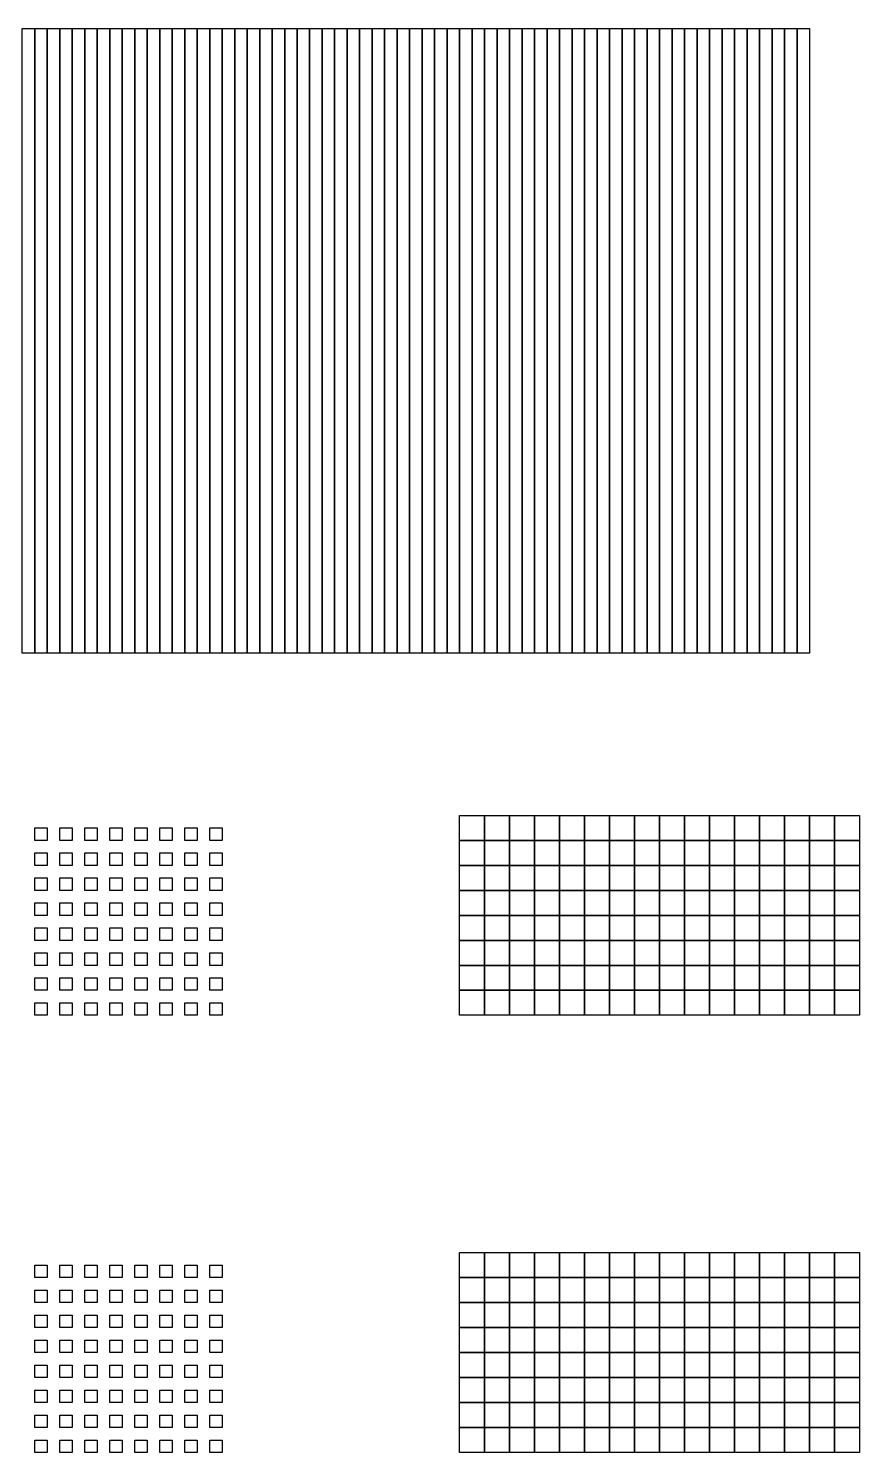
# Model space of a CAD drawing. Extents: x 0 to 780, y -350 to 670.
# Drawn here: x 165.5 to 232, y 416 to 530 of the extents above; entities that cross this region are included whole.
import ezdxf

# ---------------------------------------------------------------- set-up
doc = ezdxf.new("R2010")
doc.units = 0
for name, color, linetype in [('layer000', 1, 'CONTINUOUS'), ('layer001', 2, 'CONTINUOUS'), ('layer002', 3, 'CONTINUOUS'), ('layer003', 4, 'CONTINUOUS'), ('layer004', 5, 'CONTINUOUS'), ('layer005', 6, 'CONTINUOUS'), ('layer006', 7, 'CONTINUOUS'), ('layer007', 8, 'CONTINUOUS'), ('layer008', 9, 'CONTINUOUS'), ('layer009', 10, 'CONTINUOUS'), ('layer010', 11, 'CONTINUOUS'), ('layer011', 12, 'CONTINUOUS'), ('layer012', 13, 'CONTINUOUS'), ('layer013', 14, 'CONTINUOUS'), ('layer014', 15, 'CONTINUOUS'), ('layer015', 16, 'CONTINUOUS'), ('layer016', 17, 'CONTINUOUS'), ('layer017', 18, 'CONTINUOUS'), ('layer018', 19, 'CONTINUOUS'), ('layer019', 20, 'CONTINUOUS'), ('layer020', 21, 'CONTINUOUS'), ('layer021', 22, 'CONTINUOUS'), ('layer022', 23, 'CONTINUOUS'), ('layer023', 24, 'CONTINUOUS'), ('layer024', 25, 'CONTINUOUS'), ('layer025', 26, 'CONTINUOUS'), ('layer026', 27, 'CONTINUOUS'), ('layer027', 28, 'CONTINUOUS'), ('layer028', 29, 'CONTINUOUS'), ('layer029', 30, 'CONTINUOUS'), ('layer030', 31, 'CONTINUOUS'), ('layer031', 32, 'CONTINUOUS'), ('layer032', 33, 'CONTINUOUS'), ('layer033', 34, 'CONTINUOUS'), ('layer034', 35, 'CONTINUOUS'), ('layer035', 36, 'CONTINUOUS'), ('layer036', 37, 'CONTINUOUS'), ('layer037', 38, 'CONTINUOUS'), ('layer038', 39, 'CONTINUOUS'), ('layer039', 40, 'CONTINUOUS'), ('layer040', 41, 'CONTINUOUS'), ('layer041', 42, 'CONTINUOUS'), ('layer042', 43, 'CONTINUOUS'), ('layer043', 44, 'CONTINUOUS'), ('layer044', 45, 'CONTINUOUS'), ('layer045', 46, 'CONTINUOUS'), ('layer046', 47, 'CONTINUOUS'), ('layer047', 48, 'CONTINUOUS'), ('layer048', 49, 'CONTINUOUS'), ('layer049', 50, 'CONTINUOUS'), ('layer050', 51, 'CONTINUOUS'), ('layer051', 52, 'CONTINUOUS'), ('layer052', 53, 'CONTINUOUS'), ('layer053', 54, 'CONTINUOUS'), ('layer054', 55, 'CONTINUOUS'), ('layer055', 56, 'CONTINUOUS'), ('layer056', 57, 'CONTINUOUS'), ('layer057', 58, 'CONTINUOUS'), ('layer058', 59, 'CONTINUOUS'), ('layer059', 60, 'CONTINUOUS'), ('layer060', 61, 'CONTINUOUS'), ('layer061', 62, 'CONTINUOUS'), ('layer062', 63, 'CONTINUOUS'), ('layer063', 64, 'CONTINUOUS'), ('layer064', 65, 'CONTINUOUS'), ('layer065', 66, 'CONTINUOUS'), ('layer066', 67, 'CONTINUOUS'), ('layer067', 68, 'CONTINUOUS'), ('layer068', 69, 'CONTINUOUS'), ('layer069', 70, 'CONTINUOUS'), ('layer070', 71, 'CONTINUOUS'), ('layer071', 72, 'CONTINUOUS'), ('layer072', 73, 'CONTINUOUS'), ('layer073', 74, 'CONTINUOUS'), ('layer074', 75, 'CONTINUOUS'), ('layer075', 76, 'CONTINUOUS'), ('layer076', 77, 'CONTINUOUS'), ('layer077', 78, 'CONTINUOUS'), ('layer078', 79, 'CONTINUOUS'), ('layer079', 80, 'CONTINUOUS'), ('layer080', 81, 'CONTINUOUS'), ('layer081', 82, 'CONTINUOUS'), ('layer082', 83, 'CONTINUOUS'), ('layer083', 84, 'CONTINUOUS'), ('layer084', 85, 'CONTINUOUS'), ('layer085', 86, 'CONTINUOUS'), ('layer086', 87, 'CONTINUOUS'), ('layer087', 88, 'CONTINUOUS'), ('layer088', 89, 'CONTINUOUS'), ('layer089', 90, 'CONTINUOUS'), ('layer090', 91, 'CONTINUOUS'), ('layer091', 92, 'CONTINUOUS'), ('layer092', 93, 'CONTINUOUS'), ('layer093', 94, 'CONTINUOUS'), ('layer094', 95, 'CONTINUOUS'), ('layer095', 96, 'CONTINUOUS'), ('layer096', 97, 'CONTINUOUS'), ('layer097', 98, 'CONTINUOUS'), ('layer098', 99, 'CONTINUOUS'), ('layer099', 100, 'CONTINUOUS'), ('layer100', 101, 'CONTINUOUS'), ('layer101', 102, 'CONTINUOUS'), ('layer102', 103, 'CONTINUOUS'), ('layer103', 104, 'CONTINUOUS'), ('layer104', 105, 'CONTINUOUS'), ('layer105', 106, 'CONTINUOUS'), ('layer106', 107, 'CONTINUOUS'), ('layer107', 108, 'CONTINUOUS'), ('layer108', 109, 'CONTINUOUS'), ('layer109', 110, 'CONTINUOUS'), ('layer110', 111, 'CONTINUOUS'), ('layer111', 112, 'CONTINUOUS'), ('layer112', 113, 'CONTINUOUS'), ('layer113', 114, 'CONTINUOUS'), ('layer114', 115, 'CONTINUOUS'), ('layer115', 116, 'CONTINUOUS'), ('layer116', 117, 'CONTINUOUS'), ('layer117', 118, 'CONTINUOUS'), ('layer118', 119, 'CONTINUOUS'), ('layer119', 120, 'CONTINUOUS'), ('layer120', 121, 'CONTINUOUS'), ('layer121', 122, 'CONTINUOUS'), ('layer122', 123, 'CONTINUOUS'), ('layer123', 124, 'CONTINUOUS'), ('layer124', 125, 'CONTINUOUS'), ('layer125', 126, 'CONTINUOUS'), ('layer126', 127, 'CONTINUOUS'), ('layer127', 128, 'CONTINUOUS')]:
    doc.layers.add(name, color=color, linetype=linetype)

# ---------------------------------------------------------------- blocks, each defined once
blk = doc.blocks.new('gs_matrix_1um')
at = {"layer": 'layer000'}
blk.add_lwpolyline([(200, 430), (200, 432), (202, 432), (202, 430)], close=True, dxfattribs=at)
at = {"layer": 'layer001'}
blk.add_lwpolyline([(202, 430), (202, 432), (204, 432), (204, 430)], close=True, dxfattribs=at)
at = {"layer": 'layer002'}
blk.add_lwpolyline([(204, 430), (204, 432), (206, 432), (206, 430)], close=True, dxfattribs=at)
at = {"layer": 'layer003'}
blk.add_lwpolyline([(206, 430), (206, 432), (208, 432), (208, 430)], close=True, dxfattribs=at)
at = {"layer": 'layer004'}
blk.add_lwpolyline([(208, 430), (208, 432), (210, 432), (210, 430)], close=True, dxfattribs=at)
at = {"layer": 'layer005'}
blk.add_lwpolyline([(210, 430), (210, 432), (212, 432), (212, 430)], close=True, dxfattribs=at)
at = {"layer": 'layer006'}
blk.add_lwpolyline([(212, 430), (212, 432), (214, 432), (214, 430)], close=True, dxfattribs=at)
at = {"layer": 'layer007'}
blk.add_lwpolyline([(214, 430), (214, 432), (216, 432), (216, 430)], close=True, dxfattribs=at)
at = {"layer": 'layer008'}
for points in [[(166, 430), (166, 431), (167, 431), (167, 430)], [(216, 430), (216, 432), (218, 432), (218, 430)]]:
    blk.add_lwpolyline(points, close=True, dxfattribs=at)
at = {"layer": 'layer009'}
for points in [[(168, 430), (168, 431), (169, 431), (169, 430)], [(218, 430), (218, 432), (220, 432), (220, 430)]]:
    blk.add_lwpolyline(points, close=True, dxfattribs=at)
at = {"layer": 'layer010'}
for points in [[(170, 430), (170, 431), (171, 431), (171, 430)], [(220, 430), (220, 432), (222, 432), (222, 430)]]:
    blk.add_lwpolyline(points, close=True, dxfattribs=at)
at = {"layer": 'layer011'}
for points in [[(172, 430), (172, 431), (173, 431), (173, 430)], [(222, 430), (222, 432), (224, 432), (224, 430)]]:
    blk.add_lwpolyline(points, close=True, dxfattribs=at)
at = {"layer": 'layer012'}
for points in [[(174, 430), (174, 431), (175, 431), (175, 430)], [(224, 430), (224, 432), (226, 432), (226, 430)]]:
    blk.add_lwpolyline(points, close=True, dxfattribs=at)
at = {"layer": 'layer013'}
for points in [[(176, 430), (176, 431), (177, 431), (177, 430)], [(226, 430), (226, 432), (228, 432), (228, 430)]]:
    blk.add_lwpolyline(points, close=True, dxfattribs=at)
at = {"layer": 'layer014'}
for points in [[(178, 430), (178, 431), (179, 431), (179, 430)], [(228, 430), (228, 432), (230, 432), (230, 430)]]:
    blk.add_lwpolyline(points, close=True, dxfattribs=at)
at = {"layer": 'layer015'}
for points in [[(180, 430), (180, 431), (181, 431), (181, 430)], [(230, 430), (230, 432), (232, 432), (232, 430)]]:
    blk.add_lwpolyline(points, close=True, dxfattribs=at)
at = {"layer": 'layer016'}
blk.add_lwpolyline([(200, 428), (200, 430), (202, 430), (202, 428)], close=True, dxfattribs=at)
at = {"layer": 'layer017'}
blk.add_lwpolyline([(202, 428), (202, 430), (204, 430), (204, 428)], close=True, dxfattribs=at)
at = {"layer": 'layer018'}
blk.add_lwpolyline([(204, 428), (204, 430), (206, 430), (206, 428)], close=True, dxfattribs=at)
at = {"layer": 'layer019'}
blk.add_lwpolyline([(206, 428), (206, 430), (208, 430), (208, 428)], close=True, dxfattribs=at)
at = {"layer": 'layer020'}
blk.add_lwpolyline([(208, 428), (208, 430), (210, 430), (210, 428)], close=True, dxfattribs=at)
at = {"layer": 'layer021'}
blk.add_lwpolyline([(210, 428), (210, 430), (212, 430), (212, 428)], close=True, dxfattribs=at)
at = {"layer": 'layer022'}
blk.add_lwpolyline([(212, 428), (212, 430), (214, 430), (214, 428)], close=True, dxfattribs=at)
at = {"layer": 'layer023'}
blk.add_lwpolyline([(214, 428), (214, 430), (216, 430), (216, 428)], close=True, dxfattribs=at)
at = {"layer": 'layer024'}
for points in [[(216, 428), (216, 430), (218, 430), (218, 428)], [(166, 428), (166, 429), (167, 429), (167, 428)]]:
    blk.add_lwpolyline(points, close=True, dxfattribs=at)
at = {"layer": 'layer025'}
for points in [[(218, 428), (218, 430), (220, 430), (220, 428)], [(168, 428), (168, 429), (169, 429), (169, 428)]]:
    blk.add_lwpolyline(points, close=True, dxfattribs=at)
at = {"layer": 'layer026'}
for points in [[(220, 428), (220, 430), (222, 430), (222, 428)], [(170, 428), (170, 429), (171, 429), (171, 428)]]:
    blk.add_lwpolyline(points, close=True, dxfattribs=at)
at = {"layer": 'layer027'}
for points in [[(222, 428), (222, 430), (224, 430), (224, 428)], [(172, 428), (172, 429), (173, 429), (173, 428)]]:
    blk.add_lwpolyline(points, close=True, dxfattribs=at)
at = {"layer": 'layer028'}
for points in [[(224, 428), (224, 430), (226, 430), (226, 428)], [(174, 428), (174, 429), (175, 429), (175, 428)]]:
    blk.add_lwpolyline(points, close=True, dxfattribs=at)
at = {"layer": 'layer029'}
for points in [[(226, 428), (226, 430), (228, 430), (228, 428)], [(176, 428), (176, 429), (177, 429), (177, 428)]]:
    blk.add_lwpolyline(points, close=True, dxfattribs=at)
at = {"layer": 'layer030'}
for points in [[(228, 428), (228, 430), (230, 430), (230, 428)], [(178, 428), (178, 429), (179, 429), (179, 428)]]:
    blk.add_lwpolyline(points, close=True, dxfattribs=at)
at = {"layer": 'layer031'}
for points in [[(230, 428), (230, 430), (232, 430), (232, 428)], [(180, 428), (180, 429), (181, 429), (181, 428)]]:
    blk.add_lwpolyline(points, close=True, dxfattribs=at)
at = {"layer": 'layer032'}
blk.add_lwpolyline([(200, 426), (200, 428), (202, 428), (202, 426)], close=True, dxfattribs=at)
at = {"layer": 'layer033'}
blk.add_lwpolyline([(202, 426), (202, 428), (204, 428), (204, 426)], close=True, dxfattribs=at)
at = {"layer": 'layer034'}
blk.add_lwpolyline([(204, 426), (204, 428), (206, 428), (206, 426)], close=True, dxfattribs=at)
at = {"layer": 'layer035'}
blk.add_lwpolyline([(206, 426), (206, 428), (208, 428), (208, 426)], close=True, dxfattribs=at)
at = {"layer": 'layer036'}
blk.add_lwpolyline([(208, 426), (208, 428), (210, 428), (210, 426)], close=True, dxfattribs=at)
at = {"layer": 'layer037'}
blk.add_lwpolyline([(210, 426), (210, 428), (212, 428), (212, 426)], close=True, dxfattribs=at)
at = {"layer": 'layer038'}
blk.add_lwpolyline([(212, 426), (212, 428), (214, 428), (214, 426)], close=True, dxfattribs=at)
at = {"layer": 'layer039'}
blk.add_lwpolyline([(214, 426), (214, 428), (216, 428), (216, 426)], close=True, dxfattribs=at)
at = {"layer": 'layer040'}
for points in [[(216, 426), (216, 428), (218, 428), (218, 426)], [(166, 426), (166, 427), (167, 427), (167, 426)]]:
    blk.add_lwpolyline(points, close=True, dxfattribs=at)
at = {"layer": 'layer041'}
for points in [[(218, 426), (218, 428), (220, 428), (220, 426)], [(168, 426), (168, 427), (169, 427), (169, 426)]]:
    blk.add_lwpolyline(points, close=True, dxfattribs=at)
at = {"layer": 'layer042'}
for points in [[(220, 426), (220, 428), (222, 428), (222, 426)], [(170, 426), (170, 427), (171, 427), (171, 426)]]:
    blk.add_lwpolyline(points, close=True, dxfattribs=at)
at = {"layer": 'layer043'}
for points in [[(222, 426), (222, 428), (224, 428), (224, 426)], [(172, 426), (172, 427), (173, 427), (173, 426)]]:
    blk.add_lwpolyline(points, close=True, dxfattribs=at)
at = {"layer": 'layer044'}
for points in [[(224, 426), (224, 428), (226, 428), (226, 426)], [(174, 426), (174, 427), (175, 427), (175, 426)]]:
    blk.add_lwpolyline(points, close=True, dxfattribs=at)
at = {"layer": 'layer045'}
for points in [[(226, 426), (226, 428), (228, 428), (228, 426)], [(176, 426), (176, 427), (177, 427), (177, 426)]]:
    blk.add_lwpolyline(points, close=True, dxfattribs=at)
at = {"layer": 'layer046'}
for points in [[(228, 426), (228, 428), (230, 428), (230, 426)], [(178, 426), (178, 427), (179, 427), (179, 426)]]:
    blk.add_lwpolyline(points, close=True, dxfattribs=at)
at = {"layer": 'layer047'}
for points in [[(230, 426), (230, 428), (232, 428), (232, 426)], [(180, 426), (180, 427), (181, 427), (181, 426)]]:
    blk.add_lwpolyline(points, close=True, dxfattribs=at)
at = {"layer": 'layer048'}
blk.add_lwpolyline([(200, 424), (200, 426), (202, 426), (202, 424)], close=True, dxfattribs=at)
at = {"layer": 'layer049'}
blk.add_lwpolyline([(202, 424), (202, 426), (204, 426), (204, 424)], close=True, dxfattribs=at)
at = {"layer": 'layer050'}
blk.add_lwpolyline([(204, 424), (204, 426), (206, 426), (206, 424)], close=True, dxfattribs=at)
at = {"layer": 'layer051'}
blk.add_lwpolyline([(206, 424), (206, 426), (208, 426), (208, 424)], close=True, dxfattribs=at)
at = {"layer": 'layer052'}
blk.add_lwpolyline([(208, 424), (208, 426), (210, 426), (210, 424)], close=True, dxfattribs=at)
at = {"layer": 'layer053'}
blk.add_lwpolyline([(210, 424), (210, 426), (212, 426), (212, 424)], close=True, dxfattribs=at)
at = {"layer": 'layer054'}
blk.add_lwpolyline([(212, 424), (212, 426), (214, 426), (214, 424)], close=True, dxfattribs=at)
at = {"layer": 'layer055'}
blk.add_lwpolyline([(214, 424), (214, 426), (216, 426), (216, 424)], close=True, dxfattribs=at)
at = {"layer": 'layer056'}
for points in [[(216, 424), (216, 426), (218, 426), (218, 424)], [(166, 424), (166, 425), (167, 425), (167, 424)]]:
    blk.add_lwpolyline(points, close=True, dxfattribs=at)
at = {"layer": 'layer057'}
for points in [[(218, 424), (218, 426), (220, 426), (220, 424)], [(168, 424), (168, 425), (169, 425), (169, 424)]]:
    blk.add_lwpolyline(points, close=True, dxfattribs=at)
at = {"layer": 'layer058'}
for points in [[(220, 424), (220, 426), (222, 426), (222, 424)], [(170, 424), (170, 425), (171, 425), (171, 424)]]:
    blk.add_lwpolyline(points, close=True, dxfattribs=at)
at = {"layer": 'layer059'}
for points in [[(222, 424), (222, 426), (224, 426), (224, 424)], [(172, 424), (172, 425), (173, 425), (173, 424)]]:
    blk.add_lwpolyline(points, close=True, dxfattribs=at)
at = {"layer": 'layer060'}
for points in [[(224, 424), (224, 426), (226, 426), (226, 424)], [(174, 424), (174, 425), (175, 425), (175, 424)]]:
    blk.add_lwpolyline(points, close=True, dxfattribs=at)
at = {"layer": 'layer061'}
for points in [[(226, 424), (226, 426), (228, 426), (228, 424)], [(176, 424), (176, 425), (177, 425), (177, 424)]]:
    blk.add_lwpolyline(points, close=True, dxfattribs=at)
at = {"layer": 'layer062'}
for points in [[(228, 424), (228, 426), (230, 426), (230, 424)], [(178, 424), (178, 425), (179, 425), (179, 424)]]:
    blk.add_lwpolyline(points, close=True, dxfattribs=at)
at = {"layer": 'layer063'}
for points in [[(230, 424), (230, 426), (232, 426), (232, 424)], [(180, 424), (180, 425), (181, 425), (181, 424)]]:
    blk.add_lwpolyline(points, close=True, dxfattribs=at)
at = {"layer": 'layer064'}
blk.add_lwpolyline([(200, 422), (200, 424), (202, 424), (202, 422)], close=True, dxfattribs=at)
at = {"layer": 'layer065'}
blk.add_lwpolyline([(202, 422), (202, 424), (204, 424), (204, 422)], close=True, dxfattribs=at)
at = {"layer": 'layer066'}
blk.add_lwpolyline([(204, 422), (204, 424), (206, 424), (206, 422)], close=True, dxfattribs=at)
at = {"layer": 'layer067'}
blk.add_lwpolyline([(206, 422), (206, 424), (208, 424), (208, 422)], close=True, dxfattribs=at)
at = {"layer": 'layer068'}
blk.add_lwpolyline([(208, 422), (208, 424), (210, 424), (210, 422)], close=True, dxfattribs=at)
at = {"layer": 'layer069'}
blk.add_lwpolyline([(210, 422), (210, 424), (212, 424), (212, 422)], close=True, dxfattribs=at)
at = {"layer": 'layer070'}
blk.add_lwpolyline([(212, 422), (212, 424), (214, 424), (214, 422)], close=True, dxfattribs=at)
at = {"layer": 'layer071'}
blk.add_lwpolyline([(214, 422), (214, 424), (216, 424), (216, 422)], close=True, dxfattribs=at)
at = {"layer": 'layer072'}
for points in [[(166, 422), (166, 423), (167, 423), (167, 422)], [(216, 422), (216, 424), (218, 424), (218, 422)]]:
    blk.add_lwpolyline(points, close=True, dxfattribs=at)
at = {"layer": 'layer073'}
for points in [[(168, 422), (168, 423), (169, 423), (169, 422)], [(218, 422), (218, 424), (220, 424), (220, 422)]]:
    blk.add_lwpolyline(points, close=True, dxfattribs=at)
at = {"layer": 'layer074'}
for points in [[(170, 422), (170, 423), (171, 423), (171, 422)], [(220, 422), (220, 424), (222, 424), (222, 422)]]:
    blk.add_lwpolyline(points, close=True, dxfattribs=at)
at = {"layer": 'layer075'}
for points in [[(172, 422), (172, 423), (173, 423), (173, 422)], [(222, 422), (222, 424), (224, 424), (224, 422)]]:
    blk.add_lwpolyline(points, close=True, dxfattribs=at)
at = {"layer": 'layer076'}
for points in [[(174, 422), (174, 423), (175, 423), (175, 422)], [(224, 422), (224, 424), (226, 424), (226, 422)]]:
    blk.add_lwpolyline(points, close=True, dxfattribs=at)
at = {"layer": 'layer077'}
for points in [[(176, 422), (176, 423), (177, 423), (177, 422)], [(226, 422), (226, 424), (228, 424), (228, 422)]]:
    blk.add_lwpolyline(points, close=True, dxfattribs=at)
at = {"layer": 'layer078'}
for points in [[(178, 422), (178, 423), (179, 423), (179, 422)], [(228, 422), (228, 424), (230, 424), (230, 422)]]:
    blk.add_lwpolyline(points, close=True, dxfattribs=at)
at = {"layer": 'layer079'}
for points in [[(180, 422), (180, 423), (181, 423), (181, 422)], [(230, 422), (230, 424), (232, 424), (232, 422)]]:
    blk.add_lwpolyline(points, close=True, dxfattribs=at)
at = {"layer": 'layer080'}
blk.add_lwpolyline([(200, 420), (200, 422), (202, 422), (202, 420)], close=True, dxfattribs=at)
at = {"layer": 'layer081'}
blk.add_lwpolyline([(202, 420), (202, 422), (204, 422), (204, 420)], close=True, dxfattribs=at)
at = {"layer": 'layer082'}
blk.add_lwpolyline([(204, 420), (204, 422), (206, 422), (206, 420)], close=True, dxfattribs=at)
at = {"layer": 'layer083'}
blk.add_lwpolyline([(206, 420), (206, 422), (208, 422), (208, 420)], close=True, dxfattribs=at)
at = {"layer": 'layer084'}
blk.add_lwpolyline([(208, 420), (208, 422), (210, 422), (210, 420)], close=True, dxfattribs=at)
at = {"layer": 'layer085'}
blk.add_lwpolyline([(210, 420), (210, 422), (212, 422), (212, 420)], close=True, dxfattribs=at)
at = {"layer": 'layer086'}
blk.add_lwpolyline([(212, 420), (212, 422), (214, 422), (214, 420)], close=True, dxfattribs=at)
at = {"layer": 'layer087'}
blk.add_lwpolyline([(214, 420), (214, 422), (216, 422), (216, 420)], close=True, dxfattribs=at)
at = {"layer": 'layer088'}
for points in [[(216, 420), (216, 422), (218, 422), (218, 420)], [(166, 420), (166, 421), (167, 421), (167, 420)]]:
    blk.add_lwpolyline(points, close=True, dxfattribs=at)
at = {"layer": 'layer089'}
for points in [[(218, 420), (218, 422), (220, 422), (220, 420)], [(168, 420), (168, 421), (169, 421), (169, 420)]]:
    blk.add_lwpolyline(points, close=True, dxfattribs=at)
at = {"layer": 'layer090'}
for points in [[(220, 420), (220, 422), (222, 422), (222, 420)], [(170, 420), (170, 421), (171, 421), (171, 420)]]:
    blk.add_lwpolyline(points, close=True, dxfattribs=at)
at = {"layer": 'layer091'}
for points in [[(222, 420), (222, 422), (224, 422), (224, 420)], [(172, 420), (172, 421), (173, 421), (173, 420)]]:
    blk.add_lwpolyline(points, close=True, dxfattribs=at)
at = {"layer": 'layer092'}
for points in [[(224, 420), (224, 422), (226, 422), (226, 420)], [(174, 420), (174, 421), (175, 421), (175, 420)]]:
    blk.add_lwpolyline(points, close=True, dxfattribs=at)
at = {"layer": 'layer093'}
for points in [[(226, 420), (226, 422), (228, 422), (228, 420)], [(176, 420), (176, 421), (177, 421), (177, 420)]]:
    blk.add_lwpolyline(points, close=True, dxfattribs=at)
at = {"layer": 'layer094'}
for points in [[(228, 420), (228, 422), (230, 422), (230, 420)], [(178, 420), (178, 421), (179, 421), (179, 420)]]:
    blk.add_lwpolyline(points, close=True, dxfattribs=at)
at = {"layer": 'layer095'}
for points in [[(230, 420), (230, 422), (232, 422), (232, 420)], [(180, 420), (180, 421), (181, 421), (181, 420)]]:
    blk.add_lwpolyline(points, close=True, dxfattribs=at)
at = {"layer": 'layer096'}
blk.add_lwpolyline([(200, 418), (200, 420), (202, 420), (202, 418)], close=True, dxfattribs=at)
at = {"layer": 'layer097'}
blk.add_lwpolyline([(202, 418), (202, 420), (204, 420), (204, 418)], close=True, dxfattribs=at)
at = {"layer": 'layer098'}
blk.add_lwpolyline([(204, 418), (204, 420), (206, 420), (206, 418)], close=True, dxfattribs=at)
at = {"layer": 'layer099'}
blk.add_lwpolyline([(206, 418), (206, 420), (208, 420), (208, 418)], close=True, dxfattribs=at)
at = {"layer": 'layer100'}
blk.add_lwpolyline([(208, 418), (208, 420), (210, 420), (210, 418)], close=True, dxfattribs=at)
at = {"layer": 'layer101'}
blk.add_lwpolyline([(210, 418), (210, 420), (212, 420), (212, 418)], close=True, dxfattribs=at)
at = {"layer": 'layer102'}
blk.add_lwpolyline([(212, 418), (212, 420), (214, 420), (214, 418)], close=True, dxfattribs=at)
at = {"layer": 'layer103'}
blk.add_lwpolyline([(214, 418), (214, 420), (216, 420), (216, 418)], close=True, dxfattribs=at)
at = {"layer": 'layer104'}
for points in [[(216, 418), (216, 420), (218, 420), (218, 418)], [(166, 418), (166, 419), (167, 419), (167, 418)]]:
    blk.add_lwpolyline(points, close=True, dxfattribs=at)
at = {"layer": 'layer105'}
for points in [[(218, 418), (218, 420), (220, 420), (220, 418)], [(168, 418), (168, 419), (169, 419), (169, 418)]]:
    blk.add_lwpolyline(points, close=True, dxfattribs=at)
at = {"layer": 'layer106'}
for points in [[(220, 418), (220, 420), (222, 420), (222, 418)], [(170, 418), (170, 419), (171, 419), (171, 418)]]:
    blk.add_lwpolyline(points, close=True, dxfattribs=at)
at = {"layer": 'layer107'}
for points in [[(222, 418), (222, 420), (224, 420), (224, 418)], [(172, 418), (172, 419), (173, 419), (173, 418)]]:
    blk.add_lwpolyline(points, close=True, dxfattribs=at)
at = {"layer": 'layer108'}
for points in [[(224, 418), (224, 420), (226, 420), (226, 418)], [(174, 418), (174, 419), (175, 419), (175, 418)]]:
    blk.add_lwpolyline(points, close=True, dxfattribs=at)
at = {"layer": 'layer109'}
for points in [[(226, 418), (226, 420), (228, 420), (228, 418)], [(176, 418), (176, 419), (177, 419), (177, 418)]]:
    blk.add_lwpolyline(points, close=True, dxfattribs=at)
at = {"layer": 'layer110'}
for points in [[(228, 418), (228, 420), (230, 420), (230, 418)], [(178, 418), (178, 419), (179, 419), (179, 418)]]:
    blk.add_lwpolyline(points, close=True, dxfattribs=at)
at = {"layer": 'layer111'}
for points in [[(230, 418), (230, 420), (232, 420), (232, 418)], [(180, 418), (180, 419), (181, 419), (181, 418)]]:
    blk.add_lwpolyline(points, close=True, dxfattribs=at)
at = {"layer": 'layer112'}
blk.add_lwpolyline([(200, 416), (200, 418), (202, 418), (202, 416)], close=True, dxfattribs=at)
at = {"layer": 'layer113'}
blk.add_lwpolyline([(202, 416), (202, 418), (204, 418), (204, 416)], close=True, dxfattribs=at)
at = {"layer": 'layer114'}
blk.add_lwpolyline([(204, 416), (204, 418), (206, 418), (206, 416)], close=True, dxfattribs=at)
at = {"layer": 'layer115'}
blk.add_lwpolyline([(206, 416), (206, 418), (208, 418), (208, 416)], close=True, dxfattribs=at)
at = {"layer": 'layer116'}
blk.add_lwpolyline([(208, 416), (208, 418), (210, 418), (210, 416)], close=True, dxfattribs=at)
at = {"layer": 'layer117'}
blk.add_lwpolyline([(210, 416), (210, 418), (212, 418), (212, 416)], close=True, dxfattribs=at)
at = {"layer": 'layer118'}
blk.add_lwpolyline([(212, 416), (212, 418), (214, 418), (214, 416)], close=True, dxfattribs=at)
at = {"layer": 'layer119'}
blk.add_lwpolyline([(214, 416), (214, 418), (216, 418), (216, 416)], close=True, dxfattribs=at)
at = {"layer": 'layer120'}
for points in [[(216, 416), (216, 418), (218, 418), (218, 416)], [(166, 416), (166, 417), (167, 417), (167, 416)]]:
    blk.add_lwpolyline(points, close=True, dxfattribs=at)
at = {"layer": 'layer121'}
for points in [[(218, 416), (218, 418), (220, 418), (220, 416)], [(168, 416), (168, 417), (169, 417), (169, 416)]]:
    blk.add_lwpolyline(points, close=True, dxfattribs=at)
at = {"layer": 'layer122'}
for points in [[(220, 416), (220, 418), (222, 418), (222, 416)], [(170, 416), (170, 417), (171, 417), (171, 416)]]:
    blk.add_lwpolyline(points, close=True, dxfattribs=at)
at = {"layer": 'layer123'}
for points in [[(222, 416), (222, 418), (224, 418), (224, 416)], [(172, 416), (172, 417), (173, 417), (173, 416)]]:
    blk.add_lwpolyline(points, close=True, dxfattribs=at)
at = {"layer": 'layer124'}
for points in [[(224, 416), (224, 418), (226, 418), (226, 416)], [(174, 416), (174, 417), (175, 417), (175, 416)]]:
    blk.add_lwpolyline(points, close=True, dxfattribs=at)
at = {"layer": 'layer125'}
for points in [[(226, 416), (226, 418), (228, 418), (228, 416)], [(176, 416), (176, 417), (177, 417), (177, 416)]]:
    blk.add_lwpolyline(points, close=True, dxfattribs=at)
at = {"layer": 'layer126'}
for points in [[(228, 416), (228, 418), (230, 418), (230, 416)], [(178, 416), (178, 417), (179, 417), (179, 416)]]:
    blk.add_lwpolyline(points, close=True, dxfattribs=at)
at = {"layer": 'layer127'}
for points in [[(230, 416), (230, 418), (232, 418), (232, 416)], [(180, 416), (180, 417), (181, 417), (181, 416)]]:
    blk.add_lwpolyline(points, close=True, dxfattribs=at)
blk = doc.blocks.new('gs_matrix_1um_random')
at = {"layer": 'layer001'}
for points in [[(172, 463), (172, 464), (173, 464), (173, 463)], [(212, 463), (212, 465), (214, 465), (214, 463)], [(222, 463), (222, 465), (224, 465), (224, 463)], [(222, 457), (222, 459), (224, 459), (224, 457)], [(172, 457), (172, 458), (173, 458), (173, 457)], [(174, 455), (174, 456), (175, 456), (175, 455)], [(224, 455), (224, 457), (226, 457), (226, 455)]]:
    blk.add_lwpolyline(points, close=True, dxfattribs=at)
at = {"layer": 'layer002'}
for points in [[(206, 463), (206, 465), (208, 465), (208, 463)], [(220, 459), (220, 461), (222, 461), (222, 459)], [(170, 459), (170, 460), (171, 460), (171, 459)]]:
    blk.add_lwpolyline(points, close=True, dxfattribs=at)
at = {"layer": 'layer003'}
for points in [[(204, 457), (204, 459), (206, 459), (206, 457)], [(172, 455), (172, 456), (173, 456), (173, 455)], [(222, 455), (222, 457), (224, 457), (224, 455)], [(202, 453), (202, 455), (204, 455), (204, 453)]]:
    blk.add_lwpolyline(points, close=True, dxfattribs=at)
at = {"layer": 'layer005'}
for points in [[(178, 455), (178, 456), (179, 456), (179, 455)], [(228, 455), (228, 457), (230, 457), (230, 455)]]:
    blk.add_lwpolyline(points, close=True, dxfattribs=at)
at = {"layer": 'layer006'}
for points in [[(226, 459), (226, 461), (228, 461), (228, 459)], [(176, 459), (176, 460), (177, 460), (177, 459)]]:
    blk.add_lwpolyline(points, close=True, dxfattribs=at)
at = {"layer": 'layer007'}
blk.add_lwpolyline([(206, 455), (206, 457), (208, 457), (208, 455)], close=True, dxfattribs=at)
at = {"layer": 'layer008'}
for points in [[(216, 457), (216, 459), (218, 459), (218, 457)], [(166, 457), (166, 458), (167, 458), (167, 457)]]:
    blk.add_lwpolyline(points, close=True, dxfattribs=at)
at = {"layer": 'layer013'}
for points in [[(210, 457), (210, 459), (212, 459), (212, 457)], [(224, 453), (224, 455), (226, 455), (226, 453)], [(174, 453), (174, 454), (175, 454), (175, 453)]]:
    blk.add_lwpolyline(points, close=True, dxfattribs=at)
at = {"layer": 'layer014'}
for points in [[(206, 465), (206, 467), (208, 467), (208, 465)], [(230, 461), (230, 463), (232, 463), (232, 461)], [(180, 461), (180, 462), (181, 462), (181, 461)], [(230, 453), (230, 455), (232, 455), (232, 453)], [(180, 453), (180, 454), (181, 454), (181, 453)]]:
    blk.add_lwpolyline(points, close=True, dxfattribs=at)
at = {"layer": 'layer017'}
for points in [[(202, 457), (202, 459), (204, 459), (204, 457)], [(210, 453), (210, 455), (212, 455), (212, 453)]]:
    blk.add_lwpolyline(points, close=True, dxfattribs=at)
at = {"layer": 'layer020'}
for points in [[(214, 465), (214, 467), (216, 467), (216, 465)], [(178, 463), (178, 464), (179, 464), (179, 463)], [(228, 463), (228, 465), (230, 465), (230, 463)], [(228, 459), (228, 461), (230, 461), (230, 459)], [(178, 459), (178, 460), (179, 460), (179, 459)]]:
    blk.add_lwpolyline(points, close=True, dxfattribs=at)
at = {"layer": 'layer021'}
for points in [[(208, 463), (208, 465), (210, 465), (210, 463)], [(204, 461), (204, 463), (206, 463), (206, 461)]]:
    blk.add_lwpolyline(points, close=True, dxfattribs=at)
at = {"layer": 'layer023'}
for points in [[(204, 463), (204, 465), (206, 465), (206, 463)], [(226, 451), (226, 453), (228, 453), (228, 451)], [(176, 451), (176, 452), (177, 452), (177, 451)]]:
    blk.add_lwpolyline(points, close=True, dxfattribs=at)
at = {"layer": 'layer025'}
for points in [[(228, 451), (228, 453), (230, 453), (230, 451)], [(178, 451), (178, 452), (179, 452), (179, 451)]]:
    blk.add_lwpolyline(points, close=True, dxfattribs=at)
at = {"layer": 'layer029'}
for points in [[(168, 463), (168, 464), (169, 464), (169, 463)], [(218, 463), (218, 465), (220, 465), (220, 463)]]:
    blk.add_lwpolyline(points, close=True, dxfattribs=at)
at = {"layer": 'layer032'}
for points in [[(180, 463), (180, 464), (181, 464), (181, 463)], [(230, 463), (230, 465), (232, 465), (232, 463)]]:
    blk.add_lwpolyline(points, close=True, dxfattribs=at)
at = {"layer": 'layer033'}
for points in [[(216, 453), (216, 455), (218, 455), (218, 453)], [(166, 453), (166, 454), (167, 454), (167, 453)]]:
    blk.add_lwpolyline(points, close=True, dxfattribs=at)
at = {"layer": 'layer034'}
blk.add_lwpolyline([(210, 455), (210, 457), (212, 457), (212, 455)], close=True, dxfattribs=at)
at = {"layer": 'layer035'}
for points in [[(166, 455), (166, 456), (167, 456), (167, 455)], [(216, 455), (216, 457), (218, 457), (218, 455)]]:
    blk.add_lwpolyline(points, close=True, dxfattribs=at)
at = {"layer": 'layer037'}
for points in [[(170, 463), (170, 464), (171, 464), (171, 463)], [(220, 463), (220, 465), (222, 465), (222, 463)]]:
    blk.add_lwpolyline(points, close=True, dxfattribs=at)
at = {"layer": 'layer038'}
blk.add_lwpolyline([(200, 457), (200, 459), (202, 459), (202, 457)], close=True, dxfattribs=at)
at = {"layer": 'layer039'}
blk.add_lwpolyline([(212, 451), (212, 453), (214, 453), (214, 451)], close=True, dxfattribs=at)
at = {"layer": 'layer041'}
for points in [[(220, 461), (220, 463), (222, 463), (222, 461)], [(170, 461), (170, 462), (171, 462), (171, 461)]]:
    blk.add_lwpolyline(points, close=True, dxfattribs=at)
at = {"layer": 'layer043'}
for points in [[(202, 455), (202, 457), (204, 457), (204, 455)], [(214, 453), (214, 455), (216, 455), (216, 453)]]:
    blk.add_lwpolyline(points, close=True, dxfattribs=at)
at = {"layer": 'layer046'}
for points in [[(204, 459), (204, 461), (206, 461), (206, 459)], [(208, 455), (208, 457), (210, 457), (210, 455)]]:
    blk.add_lwpolyline(points, close=True, dxfattribs=at)
at = {"layer": 'layer047'}
for points in [[(228, 453), (228, 455), (230, 455), (230, 453)], [(178, 453), (178, 454), (179, 454), (179, 453)]]:
    blk.add_lwpolyline(points, close=True, dxfattribs=at)
at = {"layer": 'layer048'}
blk.add_lwpolyline([(212, 461), (212, 463), (214, 463), (214, 461)], close=True, dxfattribs=at)
at = {"layer": 'layer049'}
for points in [[(168, 455), (168, 456), (169, 456), (169, 455)], [(218, 455), (218, 457), (220, 457), (220, 455)]]:
    blk.add_lwpolyline(points, close=True, dxfattribs=at)
at = {"layer": 'layer050'}
for points in [[(208, 459), (208, 461), (210, 461), (210, 459)], [(224, 459), (224, 461), (226, 461), (226, 459)], [(174, 459), (174, 460), (175, 460), (175, 459)]]:
    blk.add_lwpolyline(points, close=True, dxfattribs=at)
at = {"layer": 'layer051'}
blk.add_lwpolyline([(202, 465), (202, 467), (204, 467), (204, 465)], close=True, dxfattribs=at)
at = {"layer": 'layer052'}
for points in [[(210, 463), (210, 465), (212, 465), (212, 463)], [(220, 457), (220, 459), (222, 459), (222, 457)], [(170, 457), (170, 458), (171, 458), (171, 457)], [(224, 451), (224, 453), (226, 453), (226, 451)], [(174, 451), (174, 452), (175, 452), (175, 451)]]:
    blk.add_lwpolyline(points, close=True, dxfattribs=at)
at = {"layer": 'layer053'}
for points in [[(180, 455), (180, 456), (181, 456), (181, 455)], [(230, 455), (230, 457), (232, 457), (232, 455)], [(204, 453), (204, 455), (206, 455), (206, 453)]]:
    blk.add_lwpolyline(points, close=True, dxfattribs=at)
at = {"layer": 'layer054'}
blk.add_lwpolyline([(212, 459), (212, 461), (214, 461), (214, 459)], close=True, dxfattribs=at)
at = {"layer": 'layer057'}
blk.add_lwpolyline([(202, 461), (202, 463), (204, 463), (204, 461)], close=True, dxfattribs=at)
at = {"layer": 'layer058'}
for points in [[(216, 461), (216, 463), (218, 463), (218, 461)], [(166, 461), (166, 462), (167, 462), (167, 461)]]:
    blk.add_lwpolyline(points, close=True, dxfattribs=at)
at = {"layer": 'layer059'}
for points in [[(176, 463), (176, 464), (177, 464), (177, 463)], [(226, 463), (226, 465), (228, 465), (228, 463)], [(226, 461), (226, 463), (228, 463), (228, 461)], [(176, 461), (176, 462), (177, 462), (177, 461)], [(208, 457), (208, 459), (210, 459), (210, 457)], [(230, 457), (230, 459), (232, 459), (232, 457)], [(180, 457), (180, 458), (181, 458), (181, 457)]]:
    blk.add_lwpolyline(points, close=True, dxfattribs=at)
at = {"layer": 'layer060'}
blk.add_lwpolyline([(212, 465), (212, 467), (214, 467), (214, 465)], close=True, dxfattribs=at)
at = {"layer": 'layer061'}
for points in [[(200, 459), (200, 461), (202, 461), (202, 459)], [(202, 459), (202, 461), (204, 461), (204, 459)], [(206, 459), (206, 461), (208, 461), (208, 459)], [(220, 453), (220, 455), (222, 455), (222, 453)], [(170, 453), (170, 454), (171, 454), (171, 453)], [(210, 451), (210, 453), (212, 453), (212, 451)]]:
    blk.add_lwpolyline(points, close=True, dxfattribs=at)
at = {"layer": 'layer062'}
blk.add_lwpolyline([(208, 453), (208, 455), (210, 455), (210, 453)], close=True, dxfattribs=at)
at = {"layer": 'layer063'}
for points in [[(174, 463), (174, 464), (175, 464), (175, 463)], [(224, 463), (224, 465), (226, 465), (226, 463)], [(216, 459), (216, 461), (218, 461), (218, 459)], [(166, 459), (166, 460), (167, 460), (167, 459)]]:
    blk.add_lwpolyline(points, close=True, dxfattribs=at)
at = {"layer": 'layer070'}
blk.add_lwpolyline([(200, 455), (200, 457), (202, 457), (202, 455)], close=True, dxfattribs=at)
at = {"layer": 'layer071'}
for points in [[(210, 465), (210, 467), (212, 467), (212, 465)], [(200, 451), (200, 453), (202, 453), (202, 451)]]:
    blk.add_lwpolyline(points, close=True, dxfattribs=at)
at = {"layer": 'layer072'}
for points in [[(230, 459), (230, 461), (232, 461), (232, 459)], [(180, 459), (180, 460), (181, 460), (181, 459)]]:
    blk.add_lwpolyline(points, close=True, dxfattribs=at)
at = {"layer": 'layer073'}
for points in [[(218, 453), (218, 455), (220, 455), (220, 453)], [(168, 453), (168, 454), (169, 454), (169, 453)]]:
    blk.add_lwpolyline(points, close=True, dxfattribs=at)
at = {"layer": 'layer074'}
for points in [[(224, 465), (224, 467), (226, 467), (226, 465)], [(226, 465), (226, 467), (228, 467), (228, 465)], [(174, 465), (174, 466), (175, 466), (175, 465)], [(176, 465), (176, 466), (177, 466), (177, 465)]]:
    blk.add_lwpolyline(points, close=True, dxfattribs=at)
at = {"layer": 'layer075'}
blk.add_lwpolyline([(200, 461), (200, 463), (202, 463), (202, 461)], close=True, dxfattribs=at)
at = {"layer": 'layer077'}
for points in [[(212, 455), (212, 457), (214, 457), (214, 455)], [(202, 451), (202, 453), (204, 453), (204, 451)]]:
    blk.add_lwpolyline(points, close=True, dxfattribs=at)
at = {"layer": 'layer079'}
for points in [[(228, 461), (228, 463), (230, 463), (230, 461)], [(178, 461), (178, 462), (179, 462), (179, 461)], [(216, 451), (216, 453), (218, 453), (218, 451)], [(166, 451), (166, 452), (167, 452), (167, 451)]]:
    blk.add_lwpolyline(points, close=True, dxfattribs=at)
at = {"layer": 'layer080'}
blk.add_lwpolyline([(214, 455), (214, 457), (216, 457), (216, 455)], close=True, dxfattribs=at)
at = {"layer": 'layer081'}
for points in [[(220, 451), (220, 453), (222, 453), (222, 451)], [(170, 451), (170, 452), (171, 452), (171, 451)]]:
    blk.add_lwpolyline(points, close=True, dxfattribs=at)
at = {"layer": 'layer082'}
for points in [[(220, 465), (220, 467), (222, 467), (222, 465)], [(170, 465), (170, 466), (171, 466), (171, 465)]]:
    blk.add_lwpolyline(points, close=True, dxfattribs=at)
at = {"layer": 'layer083'}
for points in [[(224, 457), (224, 459), (226, 459), (226, 457)], [(174, 457), (174, 458), (175, 458), (175, 457)]]:
    blk.add_lwpolyline(points, close=True, dxfattribs=at)
at = {"layer": 'layer084'}
blk.add_lwpolyline([(214, 451), (214, 453), (216, 453), (216, 451)], close=True, dxfattribs=at)
at = {"layer": 'layer086'}
for points in [[(222, 465), (222, 467), (224, 467), (224, 465)], [(172, 465), (172, 466), (173, 466), (173, 465)], [(204, 451), (204, 453), (206, 453), (206, 451)]]:
    blk.add_lwpolyline(points, close=True, dxfattribs=at)
at = {"layer": 'layer087'}
for points in [[(228, 465), (228, 467), (230, 467), (230, 465)], [(178, 465), (178, 466), (179, 466), (179, 465)], [(214, 463), (214, 465), (216, 465), (216, 463)]]:
    blk.add_lwpolyline(points, close=True, dxfattribs=at)
at = {"layer": 'layer088'}
for points in [[(210, 461), (210, 463), (212, 463), (212, 461)], [(206, 457), (206, 459), (208, 459), (208, 457)], [(230, 451), (230, 453), (232, 453), (232, 451)], [(180, 451), (180, 452), (181, 452), (181, 451)]]:
    blk.add_lwpolyline(points, close=True, dxfattribs=at)
at = {"layer": 'layer089'}
for points in [[(218, 457), (218, 459), (220, 459), (220, 457)], [(168, 457), (168, 458), (169, 458), (169, 457)], [(212, 453), (212, 455), (214, 455), (214, 453)]]:
    blk.add_lwpolyline(points, close=True, dxfattribs=at)
at = {"layer": 'layer090'}
blk.add_lwpolyline([(214, 461), (214, 463), (216, 463), (216, 461)], close=True, dxfattribs=at)
at = {"layer": 'layer091'}
for points in [[(224, 461), (224, 463), (226, 463), (226, 461)], [(174, 461), (174, 462), (175, 462), (175, 461)], [(226, 457), (226, 459), (228, 459), (228, 457)], [(176, 457), (176, 458), (177, 458), (177, 457)]]:
    blk.add_lwpolyline(points, close=True, dxfattribs=at)
at = {"layer": 'layer092'}
for points in [[(204, 465), (204, 467), (206, 467), (206, 465)], [(206, 453), (206, 455), (208, 455), (208, 453)]]:
    blk.add_lwpolyline(points, close=True, dxfattribs=at)
at = {"layer": 'layer094'}
for points in [[(226, 453), (226, 455), (228, 455), (228, 453)], [(176, 453), (176, 454), (177, 454), (177, 453)]]:
    blk.add_lwpolyline(points, close=True, dxfattribs=at)
at = {"layer": 'layer099'}
for points in [[(200, 463), (200, 465), (202, 465), (202, 463)], [(222, 453), (222, 455), (224, 455), (224, 453)], [(172, 453), (172, 454), (173, 454), (173, 453)]]:
    blk.add_lwpolyline(points, close=True, dxfattribs=at)
at = {"layer": 'layer100'}
for points in [[(222, 459), (222, 461), (224, 461), (224, 459)], [(172, 459), (172, 460), (173, 460), (173, 459)]]:
    blk.add_lwpolyline(points, close=True, dxfattribs=at)
at = {"layer": 'layer102'}
for points in [[(200, 465), (200, 467), (202, 467), (202, 465)], [(216, 465), (216, 467), (218, 467), (218, 465)], [(166, 465), (166, 466), (167, 466), (167, 465)]]:
    blk.add_lwpolyline(points, close=True, dxfattribs=at)
at = {"layer": 'layer103'}
for points in [[(202, 463), (202, 465), (204, 465), (204, 463)], [(170, 455), (170, 456), (171, 456), (171, 455)], [(220, 455), (220, 457), (222, 457), (222, 455)]]:
    blk.add_lwpolyline(points, close=True, dxfattribs=at)
at = {"layer": 'layer105'}
blk.add_lwpolyline([(200, 453), (200, 455), (202, 455), (202, 453)], close=True, dxfattribs=at)
at = {"layer": 'layer106'}
blk.add_lwpolyline([(208, 465), (208, 467), (210, 467), (210, 465)], close=True, dxfattribs=at)
at = {"layer": 'layer107'}
for points in [[(166, 463), (166, 464), (167, 464), (167, 463)], [(216, 463), (216, 465), (218, 465), (218, 463)], [(208, 461), (208, 463), (210, 463), (210, 461)], [(210, 459), (210, 461), (212, 461), (212, 459)]]:
    blk.add_lwpolyline(points, close=True, dxfattribs=at)
at = {"layer": 'layer108'}
for points in [[(218, 451), (218, 453), (220, 453), (220, 451)], [(168, 451), (168, 452), (169, 452), (169, 451)]]:
    blk.add_lwpolyline(points, close=True, dxfattribs=at)
at = {"layer": 'layer110'}
for points in [[(228, 457), (228, 459), (230, 459), (230, 457)], [(178, 457), (178, 458), (179, 458), (179, 457)], [(222, 451), (222, 453), (224, 453), (224, 451)], [(172, 451), (172, 452), (173, 452), (173, 451)]]:
    blk.add_lwpolyline(points, close=True, dxfattribs=at)
at = {"layer": 'layer113'}
blk.add_lwpolyline([(212, 457), (212, 459), (214, 459), (214, 457)], close=True, dxfattribs=at)
at = {"layer": 'layer115'}
blk.add_lwpolyline([(214, 459), (214, 461), (216, 461), (216, 459)], close=True, dxfattribs=at)
at = {"layer": 'layer116'}
for points in [[(230, 465), (230, 467), (232, 467), (232, 465)], [(180, 465), (180, 466), (181, 466), (181, 465)]]:
    blk.add_lwpolyline(points, close=True, dxfattribs=at)
at = {"layer": 'layer120'}
for points in [[(218, 459), (218, 461), (220, 461), (220, 459)], [(168, 459), (168, 460), (169, 460), (169, 459)], [(208, 451), (208, 453), (210, 453), (210, 451)]]:
    blk.add_lwpolyline(points, close=True, dxfattribs=at)
at = {"layer": 'layer121'}
for points in [[(218, 465), (218, 467), (220, 467), (220, 465)], [(168, 465), (168, 466), (169, 466), (169, 465)], [(214, 457), (214, 459), (216, 459), (216, 457)]]:
    blk.add_lwpolyline(points, close=True, dxfattribs=at)
at = {"layer": 'layer123'}
blk.add_lwpolyline([(206, 451), (206, 453), (208, 453), (208, 451)], close=True, dxfattribs=at)
at = {"layer": 'layer124'}
for points in [[(206, 461), (206, 463), (208, 463), (208, 461)], [(204, 455), (204, 457), (206, 457), (206, 455)]]:
    blk.add_lwpolyline(points, close=True, dxfattribs=at)
at = {"layer": 'layer125'}
for points in [[(176, 455), (176, 456), (177, 456), (177, 455)], [(226, 455), (226, 457), (228, 457), (228, 455)]]:
    blk.add_lwpolyline(points, close=True, dxfattribs=at)
at = {"layer": 'layer126'}
for points in [[(218, 461), (218, 463), (220, 463), (220, 461)], [(168, 461), (168, 462), (169, 462), (169, 461)]]:
    blk.add_lwpolyline(points, close=True, dxfattribs=at)
at = {"layer": 'layer127'}
for points in [[(222, 461), (222, 463), (224, 463), (224, 461)], [(172, 461), (172, 462), (173, 462), (173, 461)]]:
    blk.add_lwpolyline(points, close=True, dxfattribs=at)
blk = doc.blocks.new('gs_slopes_sublayers_1um')
at = {"layer": 'layer065'}
blk.add_lwpolyline([(165, 480), (165, 530), (166, 530), (166, 480)], close=True, dxfattribs=at)
at = {"layer": 'layer066'}
blk.add_lwpolyline([(166, 480), (166, 530), (167, 530), (167, 480)], close=True, dxfattribs=at)
at = {"layer": 'layer067'}
blk.add_lwpolyline([(167, 480), (167, 530), (168, 530), (168, 480)], close=True, dxfattribs=at)
at = {"layer": 'layer068'}
blk.add_lwpolyline([(168, 480), (168, 530), (169, 530), (169, 480)], close=True, dxfattribs=at)
at = {"layer": 'layer069'}
blk.add_lwpolyline([(169, 480), (169, 530), (170, 530), (170, 480)], close=True, dxfattribs=at)
at = {"layer": 'layer070'}
blk.add_lwpolyline([(170, 480), (170, 530), (171, 530), (171, 480)], close=True, dxfattribs=at)
at = {"layer": 'layer071'}
blk.add_lwpolyline([(171, 480), (171, 530), (172, 530), (172, 480)], close=True, dxfattribs=at)
at = {"layer": 'layer072'}
blk.add_lwpolyline([(172, 480), (172, 530), (173, 530), (173, 480)], close=True, dxfattribs=at)
at = {"layer": 'layer073'}
blk.add_lwpolyline([(173, 480), (173, 530), (174, 530), (174, 480)], close=True, dxfattribs=at)
at = {"layer": 'layer074'}
blk.add_lwpolyline([(174, 480), (174, 530), (175, 530), (175, 480)], close=True, dxfattribs=at)
at = {"layer": 'layer075'}
blk.add_lwpolyline([(175, 480), (175, 530), (176, 530), (176, 480)], close=True, dxfattribs=at)
at = {"layer": 'layer076'}
blk.add_lwpolyline([(176, 480), (176, 530), (177, 530), (177, 480)], close=True, dxfattribs=at)
at = {"layer": 'layer077'}
blk.add_lwpolyline([(177, 480), (177, 530), (178, 530), (178, 480)], close=True, dxfattribs=at)
at = {"layer": 'layer078'}
blk.add_lwpolyline([(178, 480), (178, 530), (179, 530), (179, 480)], close=True, dxfattribs=at)
at = {"layer": 'layer079'}
blk.add_lwpolyline([(179, 480), (179, 530), (180, 530), (180, 480)], close=True, dxfattribs=at)
at = {"layer": 'layer080'}
blk.add_lwpolyline([(180, 480), (180, 530), (181, 530), (181, 480)], close=True, dxfattribs=at)
at = {"layer": 'layer081'}
blk.add_lwpolyline([(181, 480), (181, 530), (182, 530), (182, 480)], close=True, dxfattribs=at)
at = {"layer": 'layer082'}
blk.add_lwpolyline([(182, 480), (182, 530), (183, 530), (183, 480)], close=True, dxfattribs=at)
at = {"layer": 'layer083'}
blk.add_lwpolyline([(183, 480), (183, 530), (184, 530), (184, 480)], close=True, dxfattribs=at)
at = {"layer": 'layer084'}
blk.add_lwpolyline([(184, 480), (184, 530), (185, 530), (185, 480)], close=True, dxfattribs=at)
at = {"layer": 'layer085'}
blk.add_lwpolyline([(185, 480), (185, 530), (186, 530), (186, 480)], close=True, dxfattribs=at)
at = {"layer": 'layer086'}
blk.add_lwpolyline([(186, 480), (186, 530), (187, 530), (187, 480)], close=True, dxfattribs=at)
at = {"layer": 'layer087'}
blk.add_lwpolyline([(187, 480), (187, 530), (188, 530), (188, 480)], close=True, dxfattribs=at)
at = {"layer": 'layer088'}
blk.add_lwpolyline([(188, 480), (188, 530), (189, 530), (189, 480)], close=True, dxfattribs=at)
at = {"layer": 'layer089'}
blk.add_lwpolyline([(189, 480), (189, 530), (190, 530), (190, 480)], close=True, dxfattribs=at)
at = {"layer": 'layer090'}
blk.add_lwpolyline([(190, 480), (190, 530), (191, 530), (191, 480)], close=True, dxfattribs=at)
at = {"layer": 'layer091'}
blk.add_lwpolyline([(191, 480), (191, 530), (192, 530), (192, 480)], close=True, dxfattribs=at)
at = {"layer": 'layer092'}
blk.add_lwpolyline([(192, 480), (192, 530), (193, 530), (193, 480)], close=True, dxfattribs=at)
at = {"layer": 'layer093'}
blk.add_lwpolyline([(193, 480), (193, 530), (194, 530), (194, 480)], close=True, dxfattribs=at)
at = {"layer": 'layer094'}
blk.add_lwpolyline([(194, 480), (194, 530), (195, 530), (195, 480)], close=True, dxfattribs=at)
at = {"layer": 'layer095'}
blk.add_lwpolyline([(195, 480), (195, 530), (196, 530), (196, 480)], close=True, dxfattribs=at)
at = {"layer": 'layer096'}
blk.add_lwpolyline([(196, 480), (196, 530), (197, 530), (197, 480)], close=True, dxfattribs=at)
at = {"layer": 'layer097'}
blk.add_lwpolyline([(197, 480), (197, 530), (198, 530), (198, 480)], close=True, dxfattribs=at)
at = {"layer": 'layer098'}
blk.add_lwpolyline([(198, 480), (198, 530), (199, 530), (199, 480)], close=True, dxfattribs=at)
at = {"layer": 'layer099'}
blk.add_lwpolyline([(199, 480), (199, 530), (200, 530), (200, 480)], close=True, dxfattribs=at)
at = {"layer": 'layer100'}
blk.add_lwpolyline([(200, 480), (200, 530), (201, 530), (201, 480)], close=True, dxfattribs=at)
at = {"layer": 'layer101'}
blk.add_lwpolyline([(201, 480), (201, 530), (202, 530), (202, 480)], close=True, dxfattribs=at)
at = {"layer": 'layer102'}
blk.add_lwpolyline([(202, 480), (202, 530), (203, 530), (203, 480)], close=True, dxfattribs=at)
at = {"layer": 'layer103'}
blk.add_lwpolyline([(203, 480), (203, 530), (204, 530), (204, 480)], close=True, dxfattribs=at)
at = {"layer": 'layer104'}
blk.add_lwpolyline([(204, 480), (204, 530), (205, 530), (205, 480)], close=True, dxfattribs=at)
at = {"layer": 'layer105'}
blk.add_lwpolyline([(205, 480), (205, 530), (206, 530), (206, 480)], close=True, dxfattribs=at)
at = {"layer": 'layer106'}
blk.add_lwpolyline([(206, 480), (206, 530), (207, 530), (207, 480)], close=True, dxfattribs=at)
at = {"layer": 'layer107'}
blk.add_lwpolyline([(207, 480), (207, 530), (208, 530), (208, 480)], close=True, dxfattribs=at)
at = {"layer": 'layer108'}
blk.add_lwpolyline([(208, 480), (208, 530), (209, 530), (209, 480)], close=True, dxfattribs=at)
at = {"layer": 'layer109'}
blk.add_lwpolyline([(209, 480), (209, 530), (210, 530), (210, 480)], close=True, dxfattribs=at)
at = {"layer": 'layer110'}
blk.add_lwpolyline([(210, 480), (210, 530), (211, 530), (211, 480)], close=True, dxfattribs=at)
at = {"layer": 'layer111'}
blk.add_lwpolyline([(211, 480), (211, 530), (212, 530), (212, 480)], close=True, dxfattribs=at)
at = {"layer": 'layer112'}
blk.add_lwpolyline([(212, 480), (212, 530), (213, 530), (213, 480)], close=True, dxfattribs=at)
at = {"layer": 'layer113'}
blk.add_lwpolyline([(213, 480), (213, 530), (214, 530), (214, 480)], close=True, dxfattribs=at)
at = {"layer": 'layer114'}
blk.add_lwpolyline([(214, 480), (214, 530), (215, 530), (215, 480)], close=True, dxfattribs=at)
at = {"layer": 'layer115'}
blk.add_lwpolyline([(215, 480), (215, 530), (216, 530), (216, 480)], close=True, dxfattribs=at)
at = {"layer": 'layer116'}
blk.add_lwpolyline([(216, 480), (216, 530), (217, 530), (217, 480)], close=True, dxfattribs=at)
at = {"layer": 'layer117'}
blk.add_lwpolyline([(217, 480), (217, 530), (218, 530), (218, 480)], close=True, dxfattribs=at)
at = {"layer": 'layer118'}
blk.add_lwpolyline([(218, 480), (218, 530), (219, 530), (219, 480)], close=True, dxfattribs=at)
at = {"layer": 'layer119'}
blk.add_lwpolyline([(219, 480), (219, 530), (220, 530), (220, 480)], close=True, dxfattribs=at)
at = {"layer": 'layer120'}
blk.add_lwpolyline([(220, 480), (220, 530), (221, 530), (221, 480)], close=True, dxfattribs=at)
at = {"layer": 'layer121'}
blk.add_lwpolyline([(221, 480), (221, 530), (222, 530), (222, 480)], close=True, dxfattribs=at)
at = {"layer": 'layer122'}
blk.add_lwpolyline([(222, 480), (222, 530), (223, 530), (223, 480)], close=True, dxfattribs=at)
at = {"layer": 'layer123'}
blk.add_lwpolyline([(223, 480), (223, 530), (224, 530), (224, 480)], close=True, dxfattribs=at)
at = {"layer": 'layer124'}
blk.add_lwpolyline([(224, 480), (224, 530), (225, 530), (225, 480)], close=True, dxfattribs=at)
at = {"layer": 'layer125'}
blk.add_lwpolyline([(225, 480), (225, 530), (226, 530), (226, 480)], close=True, dxfattribs=at)
at = {"layer": 'layer126'}
blk.add_lwpolyline([(226, 480), (226, 530), (227, 530), (227, 480)], close=True, dxfattribs=at)
at = {"layer": 'layer127'}
blk.add_lwpolyline([(227, 480), (227, 530), (228, 530), (228, 480)], close=True, dxfattribs=at)

msp = doc.modelspace()

# ---------------------------------------------------------------- block references
for name in ['gs_slopes_sublayers_1um', 'gs_matrix_1um_random', 'gs_matrix_1um']:
    msp.add_blockref(name, (0, 0))

doc.saveas('drawing.dxf')
